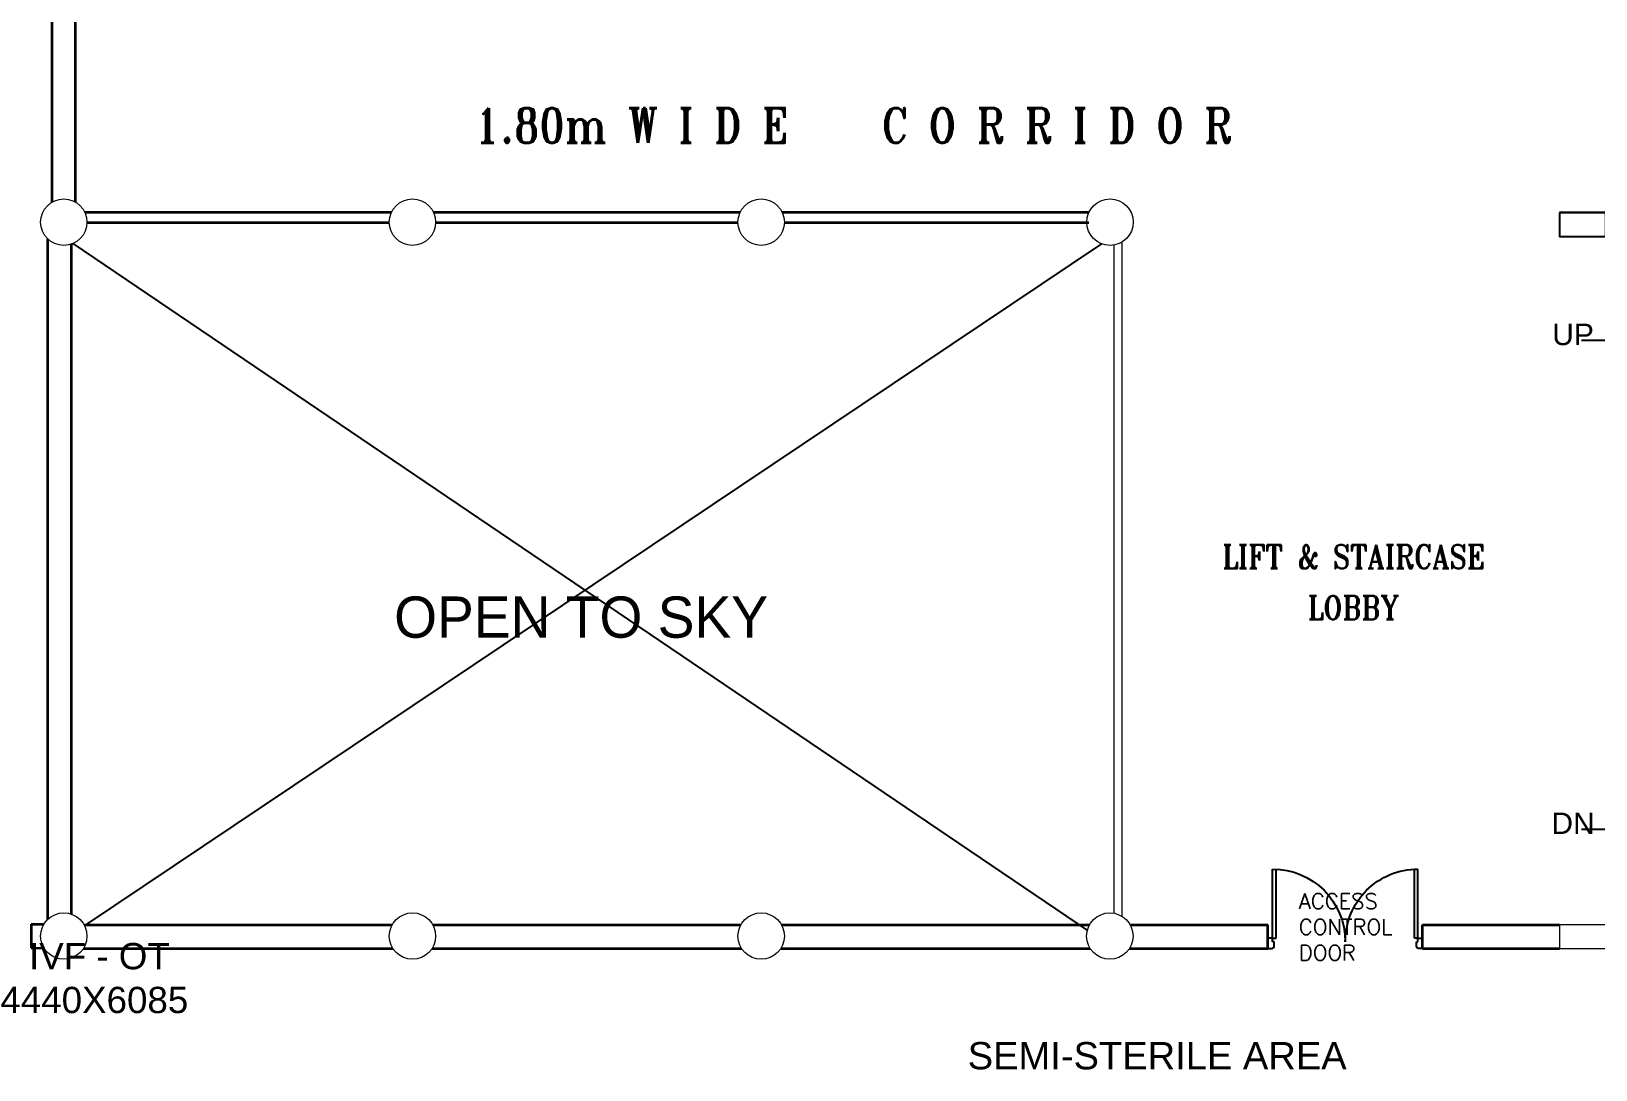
# Model space of a CAD drawing. Extents: x 2733443 to 3206532, y -1516114 to -1264405.
# Drawn here: x 2996943 to 3012115, y -1496099 to -1486030 of the extents above; entities that cross this region are included whole.
import ezdxf
from ezdxf.enums import TextEntityAlignment as Align

# ---------------------------------------------------------------- set-up
doc = ezdxf.new("R2010")
doc.units = 0
doc.header["$MEASUREMENT"] = 0
doc.linetypes.add('1', pattern=[0, 0, 0])
doc.layers.get('0').update_dxf_attribs({"color": 250, "linetype": '1'})
doc.layers.add('Column', color=162, linetype='Continuous', lineweight=13)
doc.layers.add('WALL', color=7, linetype='1', lineweight=35)
for name, color, linetype in [('DOOR', 40, 'Continuous'), ('Railing', 34, '1'), ('stairscas', 7, 'Continuous'), ('TEXT', 5, '1')]:
    doc.layers.add(name, color=color, linetype=linetype)
doc.styles.add('ARI', font='arial.ttf')
doc.styles.add('ARIAL', font='arial.ttf')
doc.styles.add('MSK', font='g13f12w.shx')
doc.styles.add('ROMANS', font='romans.shx')
doc.styles.add('RT', font='romant.shx')
doc.dimstyles.new('MM', dxfattribs={"dimscale": 0, "dimtxt": 230, "dimasz": 60, "dimexe": 100, "dimexo": 0.0625, "dimgap": 25, "dimtad": 0, "dimdec": 0, "dimzin": 0, "dimdsep": 46, "dimtxsty": 'ROMANS', "dimblk": 'OBLIQUE', "dimcen": 0.09, "dimdle": 100, "dimclrd": 5, "dimclre": 5, "dimclrt": 6, "dimadec": 0, "dimazin": 0, "dimtfac": 1, "dimtdec": 0, "dimtofl": 0, "dimtmove": 1, "dimatfit": 3, "dimfxl": 1, "dimfrac": 2, "dimtolj": 1, "dimtzin": 0, "dimarcsym": 0})

# ---------------------------------------------------------------- blocks, each defined once
blk = doc.blocks.new('_Oblique')
at = {"color": 0, "linetype": 'ByBlock', "lineweight": -2}
blk.add_line((-0.5, -0.5), (0.5, 0.5), dxfattribs=at)
blk = doc.blocks.new('ddoor')
at = {"layer": 'DOOR', "lineweight": 25}
for p, q in [((50, 0), (-50, 0)), ((-50, 0), (-50, -45)), ((50, -45), (50, 0)), ((-50, -45), (-47, -45)), ((-35, -60), (-35, -57)), ((-35, -60), (15, -60)), ((15, -60), (15, -45)), ((15, -45), (50, -45)), ((50, -45), (720, -45)), ((50, -45), (50, -80)), ((50, -80), (720, -80)), ((-50, -1500), (-50, -1455)), ((-50, -1455), (-47, -1455)), ((50, -1500), (-50, -1500)), ((50, -1500), (-50, -1500)), ((-35, -1440), (-35, -1442)), ((-35, -1440), (15, -1440)), ((15, -1440), (15, -1455)), ((15, -1455), (50, -1455)), ((50, -1420), (720, -1420)), ((50, -1455), (50, -1420)), ((50, -1455), (720, -1455)), ((50, -1455), (50, -1500))]:
    blk.add_line(p, q, dxfattribs=at)
for centre, start, end in [((-35, -45), 180, 270), ((-35, -1455), 90, 180)]:
    blk.add_arc(centre, 12.5, start, end, dxfattribs=at)
at = {"layer": 'DOOR', "color": 146, "lineweight": 25, "true_color": 0x105689}
for centre, start, end in [((15, -45), 270, 0), ((15, -1455), 0, 90)]:
    blk.add_arc(centre, 705, start, end, dxfattribs=at)

msp = doc.modelspace()

# ---------------------------------------------------------------- linework, layer by layer
at = {"layer": 'Column'}
msp.add_lwpolyline([(3011763.4867, -1494693.4359), (3011763.4867, -1494923.4359), (3012213.4867, -1494923.4359), (3012213.4867, -1494693.4359)], close=True, dxfattribs=at)
at = {"layer": 'Column', "color": 3}
for centre in [(2997258.265, -1487880.9359), (3000639.9317, -1487880.9359), (3004021.5984, -1487880.9359), (3007404.766, -1487880.9359), (2997258.265, -1494803.4359), (3000639.9317, -1494803.4359), (3004021.5984, -1494803.4359), (3007403.265, -1494803.4359)]:
    msp.add_circle(centre, 225, dxfattribs=at)
at = {"layer": 'Railing', "color": 251, "lineweight": 5}
for p, q in [((3007443.265, -1488102.6177), (3007443.265, -1494582.02)), ((3007518.265, -1488075.2114), (3007518.265, -1494610.0451))]:
    msp.add_line(p, q, dxfattribs=at)
at = {"layer": 'stairscas', "color": 251, "ltscale": 500}
for p, q in [((3011763.4867, -1487788.4359), (3016226.5884, -1487788.4359)), ((3011763.4867, -1488018.4359), (3016226.5884, -1488018.4359)), ((2997346.8754, -1488087.7527), (3007185.0383, -1494748.6445)), ((2997459.8215, -1494703.4359), (3007325.2807, -1488091.4284))]:
    msp.add_line(p, q, dxfattribs=at)
msp.add_lwpolyline([(3011763.4867, -1487788.4359), (3011763.4867, -1488018.4359), (3012213.4867, -1488018.4359), (3012213.4867, -1487788.4359)], close=True, dxfattribs=at)
at = {"layer": 'WALL'}
for p, q in [((2997143.265, -1485803.4359), (2997143.265, -1487687.5451)), ((2997373.265, -1487687.5451), (2997373.265, -1485803.4359)), ((3000434.825, -1487788.4359), (2997463.3717, -1487788.4359)), ((3000415.0567, -1487888.4359), (2997483.14, -1487888.4359)), ((3003816.4917, -1487788.4359), (3000845.0384, -1487788.4359)), ((3003796.7234, -1487888.4359), (3000864.8067, -1487888.4359)), ((3007199.6593, -1487788.4359), (3004226.705, -1487788.4359)), ((3007199.6593, -1487888.4359), (3004246.4733, -1487888.4359)), ((2997103.265, -1494640.3408), (2997103.265, -1488044.031)), ((2997333.265, -1494591.3039), (2997333.265, -1488093.0679)), ((2996943.265, -1494688.4359), (2997064.8742, -1494688.4359)), ((2996943.265, -1494688.4359), (2996943.265, -1494918.4359)), ((2997454.5429, -1494693.4359), (3000443.6538, -1494693.4359)), ((3000836.2096, -1494693.4359), (3003825.3205, -1494693.4359)), ((3004217.8762, -1494693.4359), (3007206.9872, -1494693.4359)), ((3007599.5429, -1494693.4359), (3008936.6353, -1494693.4359)), ((3008936.6353, -1494923.4359), (3008936.6353, -1494693.4359)), ((3010436.6353, -1494693.4359), (3011763.4867, -1494693.4359)), ((3010436.6353, -1494923.4359), (3010436.6353, -1494693.4359)), ((2996943.265, -1494918.4359), (2997065.5992, -1494919.6463)), ((2997448.5937, -1494923.4359), (3000449.603, -1494923.4359)), ((3000830.2604, -1494923.4359), (3003831.2697, -1494923.4359)), ((3004211.927, -1494923.4359), (3007212.9364, -1494923.4359)), ((3007593.5937, -1494923.4359), (3008936.6353, -1494923.4359)), ((3010436.6353, -1494923.4359), (3011763.4867, -1494923.4359))]:
    msp.add_line(p, q, dxfattribs=at)

# ---------------------------------------------------------------- block references
at = {"layer": 'WALL', "xscale": -1, "rotation": 270}
msp.add_blockref('ddoor', (3010436.6353, -1494873.4359), dxfattribs=at)

# ---------------------------------------------------------------- texts
at = {"layer": 'stairscas', "color": 251, "ltscale": 500, "style": 'ARI'}
for s, p in [('UP', (3011895.4825, -1489072.5738)), ('DN', (3011895.4825, -1493813.5713))]:
    msp.add_text(s, height=208.08, dxfattribs=at).set_placement(p, align=Align.CENTER)
at = {"layer": 'stairscas', "color": 251, "ltscale": 500, "style": 'RT', "width": 0.85}
for s, p in [('LIFT & STAIRCASE', (3009767.5055, -1491239.4753)), ('LOBBY', (3009767.5055, -1491732.9542))]:
    msp.add_text(s, height=230, dxfattribs=at).set_placement(p, align=Align.CENTER)
at = {"layer": 'stairscas', "color": 251, "ltscale": 500, "insert": (3002275.3514, -1491916.1575), "char_height": 400, "width": 8187.231718, "attachment_point": 8, "style": 'MSK'}
msp.add_mtext('OPEN TO SKY', dxfattribs=at)
at = {"layer": 'TEXT', "linetype": 'Continuous', "style": 'RT', "width": 0.85}
msp.add_text('1.80m W I D E   C O R R I D O R', height=336.6, dxfattribs=at).set_placement((3004915.8684, -1487110.2597), align=Align.CENTER)
at = {"layer": 'TEXT', "insert": (3009236.8983, -1494390.062), "char_height": 150, "attachment_point": 1, "style": 'ROMANS'}
msp.add_mtext_dynamic_manual_height_columns('ACCESS CONTROL DOOR', width=1212.859684, gutter_width=1000, heights=[0], dxfattribs=at)
at = {"layer": 'TEXT', "insert": (2997554.537, -1495212.4212), "char_height": 255, "width": 2454.157572, "attachment_point": 5, "style": 'ARIAL'}
msp.add_mtext(' IVF - OT\\P4440X6085', dxfattribs=at)
at = {"layer": 'WALL', "color": 7, "linetype": 'Continuous', "insert": (3007810.9904, -1495965.3148), "char_height": 264.49632, "width": 5098.697886, "attachment_point": 5, "style": 'ARIAL'}
msp.add_mtext('\\pxt17; SEMI-STERILE AREA', dxfattribs=at)

# ---------------------------------------------------------------- leaders
at = {"layer": 'stairscas', "color": 251, "ltscale": 500}
for points in [[(3013062.1357, -1489029.484), (3011977.4943, -1489029.484)], [(3013062.1357, -1493770.4814), (3011977.4943, -1493770.4814)]]:
    msp.add_leader(points, dimstyle='MM', override={"dimscale": 1, "dimasz": 300, "dimclrd": 256}, dxfattribs=at)

doc.saveas('drawing.dxf')
